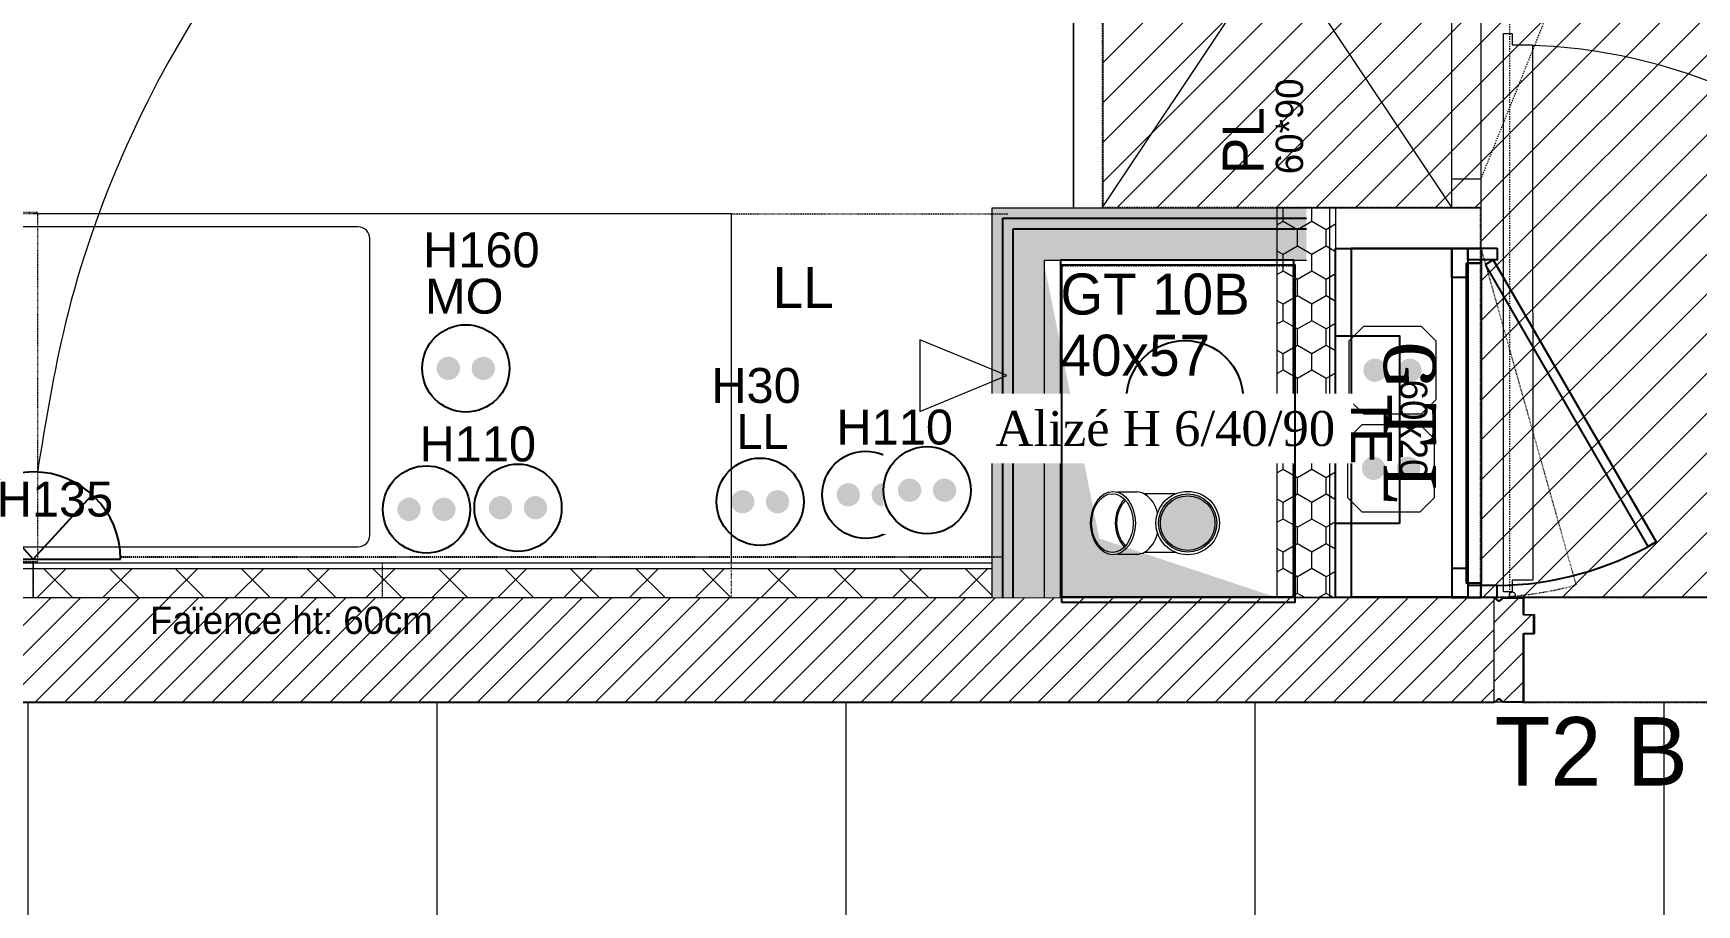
# Model space of a CAD drawing. Header units: centimetres. Extents: x 2191 to 12545, y -680 to 18662.
# Drawn here: x 8549.7 to 8835.6, y 9056.5 to 9206.3 of the extents above; entities that cross this region are included whole.
import ezdxf
from ezdxf.enums import TextEntityAlignment as Align

# ---------------------------------------------------------------- set-up
doc = ezdxf.new("R2010")
doc.units = ezdxf.units.CM
for name, pattern in [('ISO-03', [1.5, 0.6, -0.9]), ('Style de ligne -1', [0.41664, 0.20828, -0.20836]), ('Style de ligne -11', [0.347222, 0.20828, -0.138942]), ('Style de ligne -13', [0.147638, 0.098425, -0.049213]), ('Style de ligne -5', [0.20828, 0.069425, -0.138855]), ('VW-01', [0.41656, 0.20828, -0.20828])]:
    doc.linetypes.add(name, pattern=pattern)
for name, color, linetype in [('B faience', 252, 'Style de ligne -11'), ('B Faux plafonds', 252, 'Continuous'), ('B Faux plafonds_Hatch', 252, 'Continuous'), ('B GÈnÈral_Hatch', 252, 'Continuous'), ('B Général', 252, 'Continuous'), ('C ANNOTATIONS-prestations', 252, 'Continuous'), ('C ANNOTATIONS-prestations_Hatch', 252, 'Continuous'), ('C ANNOTATIONS-texte', 252, 'Continuous'), ('C ANNOTATIONS-textes-numérotation gaine', 252, 'ISO-03'), ('D SURFACES-shab', 252, 'Continuous'), ('F REMPLISSAGE-TE', 252, 'Continuous'), ('F REMPLISSAGE-TE_Hatch', 252, 'Continuous'), ('F REMPLISSAGE-vert clair', 252, 'Continuous'), ('F REMPLISSAGE-vert foncé', 252, 'Continuous'), ('prlm-EAU-CHU', 42, 'Continuous'), ('prlm-EAU-EUEV', 25, 'Continuous'), ('prlm-GT', 242, 'Continuous'), ('prlm-MOD-EL', 190, 'Continuous'), ('prlm-VMC', 93, 'Continuous')]:
    doc.layers.add(name, color=color, linetype=linetype)
for name, color, linetype, lineweight in [('F REMPLISSAGE-vert clair_Hatch', 7, 'Continuous', 5), ('F REMPLISSAGE-vert foncÈ_Hatch', 7, 'Continuous', 5), ('prlm-ELEC-CFO', 1, 'Continuous', 25)]:
    doc.layers.add(name, color=color, linetype=linetype, lineweight=lineweight)
doc.styles.add('Arial', font='arial.ttf')
doc.styles.add('Eurostile', font='Eurosti.TTF')
doc.styles.add('Eurostile (bold)', font='Eurostib.TTF')
doc.styles.add('Eurostile (italic)', font='Eurostib.TTF')
doc.styles.add('prlm-elec-cfo', font='comic.ttf', dxfattribs={"height": 12})
doc.styles.add('prlm-mod', font='cambriaz.ttf', dxfattribs={"height": 18})
doc.styles.add('prlm-vmc', font='pala.ttf', dxfattribs={"height": 14})
pattern_1 = [(90, (8877.6617, 9293.293), (-2.4603, 4.261364), [2.84091, -5.68182]), (210, (8877.6617, 9293.293), (-2.4603, -4.261364), [2.84091, -5.68182]), (150, (8872.741, 9296.134), (-4.9206, 9e-09), [2.84091, -5.68182])]

# ---------------------------------------------------------------- blocks, each defined once
blk = doc.blocks.new('Groupe-151-1')
at = {"layer": 'B Général', "color": 7, "linetype": 'VW-01', "lineweight": 5, "flags": 128}
blk.add_lwpolyline([(9357.34, 4357.31), (9397.26, 4357.31), (9397.26, 4300.32), (9357.34, 4300.32)], close=True, dxfattribs=at)
at = {"layer": 'C ANNOTATIONS-textes-numérotation gaine', "color": 7, "insert": (9357.34, 4356.01), "char_height": 7.059, "width": 56.9358, "attachment_point": 1, "line_spacing_factor": 0.894142, "style": 'Eurostile'}
blk.add_mtext('GT 10B\\P40x57', dxfattribs=at)
blk = doc.blocks.new('xi.cee1')
at = {"layer": 'prlm-EAU-CHU', "color": 0, "lineweight": 13}
for p, q in [((7.43, 5), (2.17, 5)), ((12.09, 5.34), (8.77, 5.34)), ((2.17, -5), (7.43, -5)), ((8.77, -5.34), (12.09, -5.34))]:
    blk.add_line(p, q, dxfattribs=at)
for radius in [5.45, 4.69]:
    blk.add_circle((0, 0), radius, dxfattribs=at)
for centre, radius, start, end in [((10.09, 0.78), 4.99, 122.4397, 169.5051), ((8.79, 2.49), 2.86, 90.508, 118.9381), ((6.35, 0), 5.87, 317.8112, 42.1667), ((6.14, 0), 6.3, 318.9248, 41.0752), ((10.09, -0.78), 4.99, 190.4949, 237.5603), ((8.79, -2.49), 2.86, 241.0619, 269.492)]:
    blk.add_arc(centre, radius, start, end, dxfattribs=at)
for centre, major_axis, ratio in [((12.84, 0), (0, -5.44), 0.708306), ((12.94, 0), (0, -5.05), 0.707331)]:
    blk.add_ellipse(centre, major_axis=major_axis, ratio=ratio, dxfattribs=at)
blk = doc.blocks.new('xi.eu')
at = {"layer": 'prlm-EAU-EUEV', "linetype": 'ByBlock', "lineweight": -2}
h = blk.add_hatch(color=0, dxfattribs=at)
edge = h.paths.add_edge_path()
edge.add_arc((0, 0), 5, 0, 360)
at = {"layer": 'prlm-EAU-EUEV', "color": 0, "linetype": 'ByBlock', "lineweight": 5}
blk.add_circle((0, 0), 5, dxfattribs=at)
blk = doc.blocks.new('xi.gtl')
at = {"layer": 'prlm-MOD-EL', "color": 0}
for points in [[(2.8, 22.99), (2.02, 24.35), (50.51, 52.34), (51.28, 50.98)], [(0, 25), (2.02, 25), (2.02, 20), (0, 20)], [(60, 25), (57.98, 25), (57.98, 20), (60, 20)], [(0, 20), (60, 20), (60, 0), (0, 0)]]:
    blk.add_lwpolyline(points, close=True, dxfattribs=at)
blk.add_arc((2.02, 24.35), 55.99, 0.6678, 30, dxfattribs=at)
at = {"layer": 'prlm-MOD-EL', "color": 0, "style": 'prlm-mod', "flags": 8}
blk.add_attdef('GTL', text='', height=9, dxfattribs=at).set_placement((30, 10), align=Align.MIDDLE_CENTER)
blk = doc.blocks.new('xi.be')
at = {"layer": 'prlm-VMC', "color": 0, "linetype": 'ByBlock', "lineweight": 5, "flags": 128}
blk.add_lwpolyline([(-6.17, -15), (6.17, -15), (0, 0)], close=True, dxfattribs=at)
at = {"layer": 'prlm-VMC', "color": 0, "linetype": 'ByBlock', "lineweight": 5}
blk.add_solid([(0, -1), (5.17, -14), (-5.17, -14), (0, -1)], dxfattribs=at)
blk = doc.blocks.new('xi.PCGTL')
at = {"layer": 'prlm-ELEC-CFO', "color": 0, "lineweight": 0}
blk.add_lwpolyline([(-7.5, -5), (-5, -7.5), (5, -7.5), (7.5, -5), (7.5, 5), (5, 7.5), (-5, 7.5), (-7.5, 5)], close=True, dxfattribs=at)
at = {"layer": 'prlm-ELEC-CFO', "color": 0, "linetype": 'ByBlock', "lineweight": 5, "const_width": 2}
for points in [[(-4, 0, 1), (-2, 0, 1)], [(2, 0, 1), (4, 0, 1)]]:
    blk.add_lwpolyline(points, format="xyb", close=True, dxfattribs=at)
blk = doc.blocks.new('xi.ECAP')
at = {"color": 0}
blk.add_wipeout([(-15, 0), (-10.13, 11.06), (0, 15), (10.13, 11.06), (15, 0)], dxfattribs=at).dxf.layer = 'prlm-ELEC-CFO'
at = {"layer": 'prlm-ELEC-CFO', "color": 0, "linetype": 'ByBlock', "lineweight": -2, "flags": 128}
blk.add_lwpolyline([(15, 0, 1), (-15, 0)], format="xyb", close=True, dxfattribs=at)
at = {"layer": 'prlm-ELEC-CFO', "color": 0}
blk.add_lwpolyline([(-10.13, 11.06), (0, 0), (10.13, 11.06)], dxfattribs=at)
blk = doc.blocks.new('xi.PCHT')
at = {"color": 0, "lineweight": 5}
blk.add_wipeout([(-7.5, -7.5), (7.5, -7.5), (7.5, 7.5), (-7.5, 7.5)], dxfattribs=at).dxf.layer = 'prlm-ELEC-CFO'
at = {"layer": 'prlm-ELEC-CFO', "color": 0, "linetype": 'ByBlock', "lineweight": 5, "const_width": 2}
for points in [[(-4, 0, 1), (-2, 0, 1)], [(2, 0, 1), (4, 0, 1)]]:
    blk.add_lwpolyline(points, format="xyb", close=True, dxfattribs=at)
at = {"layer": 'prlm-ELEC-CFO', "color": 0, "linetype": 'ByBlock', "lineweight": -2}
blk.add_circle((0, 0), 7.5, dxfattribs=at)
blk = doc.blocks.new('xi.LL')
at = {"color": 0, "lineweight": 5}
blk.add_wipeout([(-7.5, -7.5), (7.5, -7.5), (7.5, 7.5), (-7.5, 7.5)], dxfattribs=at).dxf.layer = 'prlm-ELEC-CFO'
at = {"layer": 'prlm-ELEC-CFO', "color": 0, "linetype": 'ByBlock', "lineweight": 5, "const_width": 2}
for points in [[(-4, 0, 1), (-2, 0, 1)], [(2, 0, 1), (4, 0, 1)]]:
    blk.add_lwpolyline(points, format="xyb", close=True, dxfattribs=at)
at = {"layer": 'prlm-ELEC-CFO', "color": 0, "linetype": 'ByBlock', "lineweight": -2}
blk.add_circle((0, 0), 7.5, dxfattribs=at)
blk = doc.blocks.new('PL 60.90')
at = {"layer": 'B Général', "color": 7, "linetype": 'Continuous', "lineweight": 5}
for p, q in [((-42.5, 42.83), (47.5, -17.27)), ((47.5, 42.73), (-42.5, -17.27))]:
    blk.add_line(p, q, dxfattribs=at)
at = {"layer": 'B Général', "color": 7, "linetype": 'Style de ligne -1', "lineweight": 5}
for p, q in [((-0.39, -37.19), (-37.5, -22.27)), ((5.39, -37.19), (42.5, -22.27))]:
    blk.add_line(p, q, dxfattribs=at)
at = {"layer": 'B Général', "color": 7, "linetype": 'Continuous', "lineweight": 5, "flags": 128}
for points in [[(47.5, -17.27), (47.5, 42.73), (-42.5, 42.73), (-42.5, -17.27)], [(-37.5, -17.27), (-37.5, -22.27), (-42.5, -22.27), (-42.5, -17.27)], [(47.5, -17.27), (47.5, -22.27), (42.5, -22.27), (42.5, -17.27)]]:
    blk.add_lwpolyline(points, close=True, dxfattribs=at)
at = {"layer": 'B Général', "color": 252, "linetype": 'Continuous', "lineweight": 5, "true_color": 0x888888, "flags": 128}
blk.add_lwpolyline([(42.5, -17.27), (42.5, -22.27), (-42.5, -22.27), (-42.5, -17.27)], close=True, dxfattribs=at)
at = {"layer": 'B Général', "color": 7, "linetype": 'Style de ligne -1', "lineweight": 5}
for centre, start, end in [((-37.5, -22.27), 338.1056, 0), ((42.5, -22.27), 180, 201.8944)]:
    blk.add_arc(centre, 40, start, end, dxfattribs=at)
at = {"layer": 'B Général', "color": 7, "insert": (-36.73, 22.1), "char_height": 7.059, "attachment_point": 1, "line_spacing_factor": 0.894142, "style": 'Eurostile'}
blk.add_mtext('PL', dxfattribs=at)
at = {"layer": 'C ANNOTATIONS-prestations', "insert": (-36.73, 10.61), "char_height": 4.706, "attachment_point": 4, "line_spacing_factor": 0.894142, "style": 'Eurostile'}
blk.add_mtext('60*90', dxfattribs=at)
blk = doc.blocks.new('Groupe-129-1')
at = {"layer": 'B Général', "flags": 128}
for points in [[(-31.46, -5.77), (-31.46, -0.77), (-28.96, -0.77), (-28.96, -3.27), (-26.46, -3.27), (-26.46, -5.77)], [(26.04, -0.77), (26.04, -3.27), (-28.96, -3.27), (-28.96, -0.77)], [(28.54, -5.77), (28.54, -0.77), (26.04, -0.77), (26.04, -3.27), (23.54, -3.27), (23.54, -5.77)]]:
    blk.add_lwpolyline(points, close=True, dxfattribs=at)
blk = doc.blocks.new('TE')
at = {"layer": 'B Général', "color": 7, "linetype": 'Style de ligne -5', "lineweight": 5}
blk.add_line((-31.46, -0.77), (26.39, 15.56), dxfattribs=at)
at = {"layer": 'B Général', "flags": 128}
blk.add_lwpolyline([(28.54, -5.77), (28.54, -25.77), (-31.46, -25.77), (-31.46, -5.77)], close=True, dxfattribs=at)
at = {"layer": 'B Général', "color": 7, "flags": 128}
blk.add_lwpolyline([(15.79, -14.77), (15.79, -25.77), (-16.46, -25.77), (-16.46, -14.77)], close=True, dxfattribs=at)
at = {"layer": 'B Général', "color": 7, "linetype": 'Style de ligne -5', "lineweight": 5}
blk.add_arc((-34.54, -0.77), 63.08, 359.9968, 14.9984, dxfattribs=at)
at = {"layer": 'B Général', "color": 7}
blk.add_blockref('Groupe-129-1', (0, 0), dxfattribs=at)
at = {"layer": 'B Général', "insert": (-0.34, -16.07), "char_height": 7.059, "width": 32.25, "attachment_point": 2, "line_spacing_factor": 0.894142, "style": 'Eurostile'}
blk.add_mtext('TE ', dxfattribs=at)
at = {"layer": 'C ANNOTATIONS-prestations', "insert": (-0.34, -14.77), "char_height": 4.706, "width": 32.25, "attachment_point": 8, "line_spacing_factor": 0.894142, "style": 'Eurostile'}
blk.add_mtext('60x20', dxfattribs=at)

msp = doc.modelspace()

# ---------------------------------------------------------------- hatches: boundary and pattern name
at = {"layer": 'B Faux plafonds_Hatch', "linetype": 'Continuous', "lineweight": 5, "true_color": 0xaaaaaa}
h = msp.add_hatch(dxfattribs=at)
h.set_pattern_fill('F_P__SOFFITE', color=253, style=0, pattern_type=2)
h.set_pattern_definition([(45, (8796.643, 9401.087), (-3.52778, 3.30729), [])])
h.paths.add_polyline_path([(8927.47, 9202.42), (9075.05, 9202.43), (9075.05, 9109.43), (8808.38, 9109.34), (8808.38, 9109.34), (8798.5, 9109.34), (8798.5, 9176.34), (8733.49, 9176.34), (8733.49, 9266.34), (8798.5, 9266.34), (8798.5, 9377.42), (8927.29, 9377.42)])
at = {"layer": 'B GÈnÈral_Hatch', "linetype": 'Continuous', "lineweight": 5}
h = msp.add_hatch(dxfattribs=at)
h.set_pattern_fill('PSE', angle=90, style=0, pattern_type=2)
h.set_pattern_definition(pattern_1)
h.paths.add_polyline_path([(8773.5, 9109.32), (8763.5, 9109.32), (8763.5, 9176.34), (8773.5, 9176.34)])
at = {"layer": 'B GÈnÈral_Hatch', "linetype": 'Continuous', "lineweight": 0, "true_color": 0xd6d6d6}
msp.add_hatch(color=254, dxfattribs=at).paths.add_polyline_path([(8723.51, 9109.32), (8763.51, 9109.32), (8732.91, 9119.48), (8723.5, 9166.34), (8723.51, 9159.32)])
at = {"layer": 'B GÈnÈral_Hatch', "linetype": 'Continuous', "lineweight": 5, "true_color": 0x808080}
h = msp.add_hatch(dxfattribs=at)
h.set_pattern_fill('02_ISOLANT', color=8, angle=-90.0006, style=0, pattern_type=2)
h.set_pattern_definition([(314.9994, (8796.643, 9400.867), (5.65692, 5.65679), []), (44.9994, (8796.643, 9400.867), (5.65679, -5.65692), [])])
h.paths.add_polyline_path([(8714.5, 9114.32), (8429.69, 9114.32), (8429.69, 9109.32), (8714.5, 9109.32)])
at = {"layer": 'B GÈnÈral_Hatch', "linetype": 'Continuous', "lineweight": 5}
h = msp.add_hatch(dxfattribs=at)
h.set_pattern_fill('50_BETON', style=0, pattern_type=2)
h.set_pattern_definition([(45, (-631.1073, 4809.0284), (2.4253472, -2.6458333), [])])
h.paths.add_polyline_path([(8420.69, 9109.3), (8420.69, 9091.3), (8800.79, 9091.32), (8800.79, 9109.32)])
h = msp.add_hatch(dxfattribs=at)
h.set_pattern_fill('50_BETON', style=0, pattern_type=2)
h.set_pattern_definition([(45, (0, 0), (2.4253472, -2.6458333), [])])
edge = h.paths.add_edge_path()
edge.add_line((8800.79, 9091.37), (8801.46, 9091.95))
edge.add_line((8801.46, 9091.95), (8801.47, 9091.96))
edge.add_arc((8801.6, 9091.81), 0.2, 48.9945, 131.0127, ccw=False)
edge.add_line((8801.73, 9091.96), (8801.74, 9091.95))
edge.add_line((8801.74, 9091.95), (8802.3, 9091.46))
edge.add_line((8802.3, 9091.46), (8802.3, 9091.46))
edge.add_arc((8802.33, 9091.5), 0.05, 228.9945, 270.0036)
edge.add_line((8802.33, 9091.45), (8802.33, 9091.45))
edge.add_line((8802.33, 9091.45), (8805.69, 9091.45))
edge.add_line((8805.69, 9091.45), (8805.7, 9091.45))
edge.add_arc((8805.7, 9091.5), 0.0435, 270.0036, 360.0036)
edge.add_line((8805.74, 9091.5), (8805.74, 9103.02))
edge.add_arc((8805.92, 9103.02), 0.174, 90.0036, 180.0036, ccw=False)
edge.add_line((8805.92, 9103.19), (8805.94, 9103.19))
edge.add_line((8805.94, 9103.19), (8807.49, 9103.19))
edge.add_line((8807.49, 9103.19), (8807.5, 9103.19))
edge.add_arc((8807.5, 9103.23), 0.0435, 270.0036, 360.0036)
edge.add_line((8807.54, 9103.23), (8807.54, 9106.28))
edge.add_arc((8807.5, 9106.28), 0.0435, 0.0036, 90.0036)
edge.add_line((8807.5, 9106.32), (8807.49, 9106.32))
edge.add_line((8807.49, 9106.32), (8805.94, 9106.32))
edge.add_line((8805.94, 9106.32), (8805.92, 9106.32))
edge.add_arc((8805.92, 9106.5), 0.174, 180.0036, 270.0036, ccw=False)
edge.add_line((8805.74, 9106.5), (8805.74, 9109.15))
edge.add_arc((8805.7, 9109.15), 0.0435, 0.0036, 90.0036)
edge.add_line((8805.7, 9109.19), (8805.69, 9109.19))
edge.add_line((8805.69, 9109.19), (8802.33, 9109.19))
edge.add_line((8802.33, 9109.19), (8802.33, 9109.19))
edge.add_arc((8802.33, 9109.14), 0.05, 90.0036, 131.0127)
edge.add_line((8802.3, 9109.18), (8802.3, 9109.18))
edge.add_line((8802.3, 9109.18), (8801.74, 9108.69))
edge.add_line((8801.74, 9108.69), (8801.73, 9108.69))
edge.add_arc((8801.6, 9108.84), 0.2, 233.1003, 311.0127, ccw=False)
edge.add_line((8801.48, 9108.68), (8801.47, 9108.69))
edge.add_line((8801.47, 9108.69), (8800.96, 9109.13))
edge.add_line((8800.96, 9109.13), (8800.96, 9109.13))
edge.add_line((8800.96, 9109.13), (8800.79, 9109.27))
edge.add_line((8800.79, 9109.27), (8800.79, 9091.37))
at = {"layer": 'C ANNOTATIONS-prestations_Hatch', "linetype": 'Continuous', "lineweight": 9, "true_color": 0x989898}
h = msp.add_hatch(dxfattribs=at)
h.set_pattern_fill('DALETTES TERRASSE 50X50', color=252, scale=1.406016, style=0, pattern_type=2)
h.set_pattern_definition([(0, (8900.25, 8961.325), (4e-15, -70.3008), []), (270, (8900.25, 8961.325), (70.3008, 0), [])])
h.paths.add_polyline_path([(8429.69, 9091.33), (8429.69, 7874.22), (8559.69, 7874.22), (8559.69, 8360.42), (8583.34, 8360.42), (8583.34, 8525.42), (8558.38, 8525.42), (8558.38, 8946.42), (9181.69, 8946.42), (9181.69, 8961.44), (10800.34, 8961.33), (10800.34, 9091.33)])
at = {"layer": 'F REMPLISSAGE-TE_Hatch', "linetype": 'Continuous', "lineweight": 5}
h = msp.add_hatch(dxfattribs=at)
h.set_pattern_fill('PSE', angle=90, style=0, pattern_type=2)
h.set_pattern_definition(pattern_1)
h.paths.add_polyline_path([(8763.5, 9109.32), (8772.5, 9109.32), (8772.5, 9176.34), (8763.5, 9176.34)])
h = msp.add_hatch(dxfattribs=at)
h.set_pattern_fill('PSE', angle=90, style=0, pattern_type=2)
h.set_pattern_definition(pattern_1)
h.paths.add_polyline_path([(8772.5, 9109.32), (8773.5, 9109.32), (8773.5, 9176.34), (8772.5, 9176.34)])

# ---------------------------------------------------------------- linework, layer by layer
at = {"layer": 'B faience'}
msp.add_line((8489.69, 9116.32), (8716.24, 9116.32), dxfattribs=at)
at = {"layer": 'B Faux plafonds', "linetype": 'VW-01', "flags": 128}
msp.add_lwpolyline([(8927.47, 9202.42), (9075.05, 9202.43), (9075.05, 9109.43), (8808.38, 9109.34), (8808.38, 9109.34), (8798.5, 9109.34), (8798.5, 9176.34), (8733.49, 9176.34), (8733.49, 9266.34), (8798.5, 9266.34), (8798.5, 9377.42), (8927.29, 9377.42)], close=True, dxfattribs=at)
at = {"layer": 'B GÈnÈral_Hatch', "color": 9, "linetype": 'Continuous', "true_color": 0xc0dcc0}
for points in [[(8723.5, 9109.24), (8714.5, 9109.24), (8723.51, 9167.34), (8714.51, 9176.34)], [(8723.51, 9167.34), (8714.51, 9176.34), (8768.5, 9167.34), (8768.5, 9176.34)]]:
    msp.add_solid(points, dxfattribs=at)
at = {"layer": 'B Général', "color": 7, "linetype": 'Continuous', "lineweight": 13}
for p, q in [((8728.49, 9266.34), (8728.49, 9176.34)), ((8733.49, 9266.34), (8733.49, 9176.34)), ((8714.5, 9115.32), (8714.51, 9176.34)), ((8714.51, 9176.34), (8728.49, 9176.34)), ((8733.49, 9176.34), (8768.5, 9176.34)), ((8773.5, 9176.34), (8763.5, 9176.34)), ((8763.5, 9109.32), (8763.5, 9176.34)), ((8773.5, 9109.32), (8773.5, 9169.34)), ((8723.5, 9109.24), (8723.51, 9167.34)), ((8723.51, 9167.34), (8768.5, 9167.34)), ((8429.69, 9115.32), (8714.5, 9115.32)), ((8429.69, 9109.32), (8714.5, 9109.32)), ((8714.5, 9109.24), (8714.5, 9109.32)), ((8773.5, 9109.32), (8763.5, 9109.32))]:
    msp.add_line(p, q, dxfattribs=at)
at = {"layer": 'B Général', "color": 7, "linetype": 'Continuous', "lineweight": 5}
for p, q in [((8728.49, 9266.34), (8728.49, 9176.34)), ((8733.49, 9266.34), (8733.49, 9176.34)), ((8802.39, 9110.32), (8802.37, 9206.32)), ((8802.37, 9206.32), (8803.87, 9206.32)), ((8803.87, 9206.32), (8803.87, 9204.32)), ((8803.87, 9204.32), (8807.37, 9204.32)), ((8807.37, 9204.32), (8807.39, 9112.32)), ((8669.69, 9175.32), (8549.69, 9175.32)), ((8773.5, 9176.34), (8773.5, 9169.34)), ((8798.5, 9176.34), (8773.5, 9176.34)), ((8798.5, 9176.34), (8798.5, 9169.34)), ((8605.52, 9173.05), (8494.52, 9173.05)), ((8607.52, 9120.05), (8607.52, 9171.05)), ((8798.5, 9169.34), (8773.5, 9169.34)), ((8621.96, 9167.78), (8621.96, 9167.78)), ((8638.44, 9161.12), (8638.44, 9161.12)), ((8429.69, 9115.32), (8714.5, 9115.32)), ((8429.69, 9114.32), (8714.5, 9114.32)), ((8807.39, 9112.32), (8803.89, 9112.32)), ((8803.89, 9112.32), (8803.89, 9110.32)), ((8429.69, 9109.32), (8714.5, 9109.32)), ((8438.69, 9109.3), (8800.79, 9109.32)), ((8800.79, 9091.32), (8800.79, 9109.32)), ((8803.89, 9110.32), (8802.39, 9110.32)), ((8420.69, 9091.3), (8800.79, 9091.32))]:
    msp.add_line(p, q, dxfattribs=at)
at = {"layer": 'B Général', "color": 7, "linetype": 'Style de ligne -13', "lineweight": 5}
for p, q in [((8549.69, 9175.32), (8489.69, 9175.32)), ((8550.49, 9175.55), (8490.49, 9175.55)), ((8669.69, 9175.32), (8717.24, 9175.32))]:
    msp.add_line(p, q, dxfattribs=at)
at = {"layer": 'B Général', "color": 7, "linetype": 'Continuous', "lineweight": 18}
for p, q in [((8438.69, 9109.3), (8800.79, 9109.32)), ((8420.69, 9091.3), (8800.79, 9091.32))]:
    msp.add_line(p, q, dxfattribs=at)
at = {"layer": 'B Général', "linetype": 'Style de ligne -13', "lineweight": 5}
for p, q in [((8805.69, 9109.32), (8899.09, 9109.33)), ((8805.69, 9091.32), (8899.09, 9091.33))]:
    msp.add_line(p, q, dxfattribs=at)
at = {"layer": 'B Général', "color": 154, "linetype": 'VW-01', "lineweight": 5, "true_color": 0x0053a6, "flags": 128}
msp.add_lwpolyline([(8923.49, 9109.43), (8803.49, 9109.43), (8803.49, 9329.43), (8923.49, 9329.43)], close=True, dxfattribs=at)
at = {"layer": 'B Général', "linetype": 'Continuous', "lineweight": 5, "flags": 128}
msp.add_lwpolyline([(8805.89, 9109.15), (8805.89, 9106.5, 0.414214), (8805.94, 9106.45), (8805.94, 9106.45), (8807.49, 9106.45), (8807.52, 9106.45, -0.414214), (8807.69, 9106.28), (8807.69, 9103.23, -0.414214), (8807.52, 9103.06), (8807.49, 9103.06), (8805.94, 9103.06), (8805.94, 9103.06, 0.414214), (8805.89, 9103.02), (8805.89, 9091.5, -0.414214), (8805.72, 9091.32), (8805.69, 9091.32), (8802.33, 9091.32), (8802.32, 9091.32, -0.18087), (8802.19, 9091.37), (8802.19, 9091.37), (8801.64, 9091.86), (8801.63, 9091.86, 0.373975), (8801.57, 9091.86), (8801.56, 9091.86), (8800.9, 9091.28), (8800.79, 9091.37), (8801.46, 9091.95), (8801.47, 9091.96, -0.373975), (8801.73, 9091.96), (8801.74, 9091.95), (8802.3, 9091.46), (8802.3, 9091.46, 0.18087), (8802.33, 9091.45), (8802.33, 9091.45), (8805.69, 9091.45), (8805.7, 9091.45, 0.414214), (8805.74, 9091.5), (8805.74, 9103.02, -0.414214), (8805.92, 9103.19), (8805.94, 9103.19), (8807.49, 9103.19), (8807.5, 9103.19, 0.414214), (8807.54, 9103.23), (8807.54, 9106.28, 0.414214), (8807.5, 9106.32), (8807.49, 9106.32), (8805.94, 9106.32), (8805.92, 9106.32, -0.414214), (8805.74, 9106.5), (8805.74, 9109.15, 0.414214), (8805.7, 9109.19), (8805.69, 9109.19), (8802.33, 9109.19), (8802.33, 9109.19, 0.18087), (8802.3, 9109.18), (8802.3, 9109.18), (8801.74, 9108.69), (8801.73, 9108.69, -0.353689), (8801.48, 9108.68), (8801.47, 9108.69), (8800.96, 9109.13), (8800.96, 9109.13), (8800.79, 9109.27), (8800.9, 9109.36), (8801.51, 9108.83, 0.385556), (8801.63, 9108.78), (8801.63, 9108.79), (8802.19, 9109.27), (8802.19, 9109.27, -0.18087), (8802.32, 9109.32), (8802.33, 9109.32), (8805.69, 9109.32), (8805.72, 9109.32, -0.414214)], format="xyb", close=True, dxfattribs=at)
at = {"layer": 'B Général', "linetype": 'Continuous', "lineweight": 5}
msp.add_circle((8803.89, 9109.82), 0.5, dxfattribs=at)
at = {"layer": 'B Général', "color": 7, "linetype": 'Continuous', "lineweight": 5}
for centre, radius, start, end in [((8803.89, 9109.82), 94.5, 358.7713, 90.0036), ((8605.52, 9171.05), 2, 0, 90), ((8605.52, 9120.05), 2, 270, 0)]:
    msp.add_arc(centre, radius, start, end, dxfattribs=at)
at = {"layer": 'C ANNOTATIONS-prestations', "color": 7, "linetype": 'Continuous', "lineweight": 5, "flags": 128}
msp.add_lwpolyline([(8429.69, 9091.33), (8429.69, 7874.22), (8559.69, 7874.22), (8559.69, 8360.42), (8583.34, 8360.42), (8583.34, 8525.42), (8558.38, 8525.42), (8558.38, 8946.42), (9181.69, 8946.42), (9181.69, 8961.44), (10800.34, 8961.33), (10800.34, 9091.33)], close=True, dxfattribs=at)
at = {"layer": 'D SURFACES-shab', "color": 1, "lineweight": 18, "true_color": 0xff0000, "flags": 128}
for points in [[(8429.69, 9115.32), (8714.5, 9115.32), (8714.5, 9176.34), (8728.49, 9176.34), (8728.49, 9206.35), (8728.49, 9206.35), (8728.49, 9271.34), (8793.5, 9271.34), (8793.5, 9692.42), (8429.69, 9692.42), (8429.69, 9301.42), (8429.69, 9301.42), (8429.69, 9235.32), (8429.69, 9235.32)], [(8798.5, 9176.34), (8798.5, 9109.4), (8927.38, 9109.33), (8927.38, 9377.42), (8798.5, 9377.42), (8798.5, 9266.34), (8733.49, 9266.34), (8733.49, 9176.34)]]:
    msp.add_lwpolyline(points, close=True, dxfattribs=at)
at = {"layer": 'F REMPLISSAGE-TE', "color": 7, "linetype": 'Continuous', "lineweight": 5}
msp.add_line((8772.5, 9109.32), (8772.5, 9176.34), dxfattribs=at)
at = {"layer": 'F REMPLISSAGE-vert clair'}
for p, q in [((8716.3, 9109.24), (8716.31, 9174.54)), ((8716.31, 9174.54), (8768.5, 9174.54)), ((8718.1, 9109.24), (8718.11, 9172.74)), ((8718.11, 9172.74), (8768.5, 9172.74))]:
    msp.add_line(p, q, dxfattribs=at)
at = {"layer": 'F REMPLISSAGE-vert clair', "color": 7, "linetype": 'Continuous', "lineweight": 13}
for p, q in [((8723.5, 9109.24), (8723.51, 9167.34)), ((8723.51, 9167.34), (8768.5, 9167.34))]:
    msp.add_line(p, q, dxfattribs=at)
at = {"layer": 'F REMPLISSAGE-vert clair_Hatch', "color": 9, "linetype": 'Continuous', "true_color": 0xc0dcc0}
for points in [[(8716.3, 9109.24), (8718.1, 9109.24), (8716.31, 9174.54), (8718.11, 9172.74)], [(8716.31, 9174.54), (8718.11, 9172.74), (8768.5, 9174.54), (8768.5, 9172.74)], [(8718.1, 9109.24), (8723.5, 9109.24), (8718.11, 9172.74), (8723.51, 9167.34)], [(8718.11, 9172.74), (8723.51, 9167.34), (8768.5, 9172.74), (8768.5, 9167.34)]]:
    msp.add_solid(points, dxfattribs=at)
at = {"layer": 'F REMPLISSAGE-vert foncÈ_Hatch', "color": 54, "linetype": 'Continuous', "true_color": 0x99aa00}
for points in [[(8714.5, 9109.24), (8716.3, 9109.24), (8714.51, 9176.34), (8716.31, 9174.54)], [(8714.51, 9176.34), (8716.31, 9174.54), (8768.5, 9176.34), (8768.5, 9174.54)]]:
    msp.add_solid(points, dxfattribs=at)
at = {"layer": 'F REMPLISSAGE-vert foncé', "color": 7, "linetype": 'Continuous', "lineweight": 13}
for p, q in [((8714.5, 9109.24), (8714.51, 9176.34)), ((8714.51, 9176.34), (8768.5, 9176.34))]:
    msp.add_line(p, q, dxfattribs=at)
at = {"layer": 'F REMPLISSAGE-vert foncé'}
for p, q in [((8716.3, 9109.24), (8716.31, 9174.54)), ((8716.31, 9174.54), (8768.5, 9174.54))]:
    msp.add_line(p, q, dxfattribs=at)
at = {"layer": 'prlm-GT'}
msp.add_lwpolyline([(8726.27, 9109.38), (8726.27, 9167.41), (8766.27, 9167.41), (8766.27, 9109.38)], close=True, dxfattribs=at)
at = {"layer": 'prlm-VMC'}
msp.add_lwpolyline([(8737.61, 9143.51), (8717.27, 9143.52)], dxfattribs=at)
msp.add_circle((8747.61, 9143.51), 10, dxfattribs=at)

# ---------------------------------------------------------------- block references
at = {"layer": 'B Général', "color": 7}
for name, p, rotation in [('PL 60.90', (8776.22, 9218.84), 90), ('TE', (8799.28, 9137.88), 270)]:
    msp.add_blockref(name, p, dxfattribs=dict(at, rotation=rotation))
at = {"layer": 'C ANNOTATIONS-textes-numérotation gaine', "color": 7}
msp.add_blockref('Groupe-151-1', (-631.11, 4809.03), dxfattribs=at)
at = {"layer": 'prlm-EAU-CHU', "rotation": 180}
msp.add_blockref('xi.cee1', (8748.1, 9122.14), dxfattribs=at)
at = {"layer": 'prlm-EAU-EUEV', "rotation": 90.80372397359896}
msp.add_blockref('xi.eu', (8748.1, 9122.14), dxfattribs=at)
at = {"layer": 'prlm-ELEC-CFO'}
for p in [(8783.29, 9148.41), (8783.04, 9131.55)]:
    msp.add_blockref('xi.PCGTL', p, dxfattribs=at)
at = {"layer": 'prlm-MOD-EL', "rotation": 270}
msp.add_blockref('xi.gtl', (8776.27, 9169.41), dxfattribs=at).add_auto_attribs({'GTL': 'G T L'})
at = {"layer": 'prlm-VMC', "color": 1, "rotation": 269.9906489130519}
msp.add_blockref('xi.be', (8717.04, 9147.49), dxfattribs=at)

# ---------------------------------------------------------------- texts
at = {"layer": 'B Général', "color": 7, "insert": (8682, 9162.62), "char_height": 7.059, "attachment_point": 5, "line_spacing_factor": 0.894142, "style": 'Eurostile'}
msp.add_mtext('LL', dxfattribs=at)
at = {"layer": 'C ANNOTATIONS-prestations', "insert": (8569.73, 9103.02), "char_height": 4.706, "attachment_point": 7, "line_spacing_factor": 0.894142, "style": 'Eurostile (italic)'}
msp.add_mtext('Faïence ht: 60cm', dxfattribs=at)
at = {"layer": 'C ANNOTATIONS-texte', "color": 7, "insert": (8842.82, 9088.79), "char_height": 11.765, "width": 186.2007, "attachment_point": 2, "line_spacing_factor": 0.894142, "style": 'Eurostile (bold)'}
msp.add_mtext('T2{\\fEurostile|b0|i0|c0|p0; }B {\\fEurostile|b0|i0|c0|p0;- S305}', dxfattribs=at)
at = {"layer": 'prlm-ELEC-CFO', "lineweight": 25, "style": 'Arial'}
for s, p in [('H160', (8616.68, 9166.1)), ('MO', (8617, 9158.14))]:
    msp.add_text(s, height=6, dxfattribs=at).set_placement(p)

# ---------------------------------------------------------------- next in the draw order: block references
at = {"layer": 'prlm-ELEC-CFO'}
for name, p in [('xi.PCHT', (8692.77, 9127.01)), ('xi.PCHT', (8617.27, 9124.49)), ('xi.LL', (8674.61, 9125.81)), ('xi.ECAP', (8549.69, 9115.94))]:
    msp.add_blockref(name, p, dxfattribs=at)

# ---------------------------------------------------------------- next in the draw order: linework, layer by layer
at = {"layer": 'B Général', "color": 7, "linetype": 'Style de ligne -13', "lineweight": 5}
for p, q in [((8550.49, 9115.55), (8550.49, 9175.55)), ((8489.69, 9115.32), (8549.69, 9115.32)), ((8490.49, 9115.55), (8550.49, 9115.55))]:
    msp.add_line(p, q, dxfattribs=at)
at = {"layer": 'B Général', "color": 7, "linetype": 'Continuous', "lineweight": 5}
for p, q in [((8494.52, 9118.05), (8605.52, 9118.05)), ((8549.69, 9115.32), (8669.69, 9115.32))]:
    msp.add_line(p, q, dxfattribs=at)
at = {"layer": 'B Général', "color": 7, "linetype": 'Style de ligne -13', "lineweight": 5, "flags": 128}
for points in [[(8489.69, 9115.32), (8489.69, 9109.32), (8549.69, 9109.32), (8549.69, 9115.32)], [(8549.69, 9115.32), (8549.69, 9109.32), (8609.69, 9109.32), (8609.69, 9115.32)]]:
    msp.add_lwpolyline(points, dxfattribs=at)
at = {"layer": 'B Général', "color": 7, "linetype": 'Style de ligne -5', "lineweight": 5, "flags": 128}
msp.add_lwpolyline([(8549.69, 9115.32), (8549.69, 9109.32), (8669.69, 9109.32), (8669.69, 9115.32)], dxfattribs=at)

# ---------------------------------------------------------------- next in the draw order: block references
at = {"layer": 'prlm-ELEC-CFO'}
for p in [(8703.31, 9127.79), (8633, 9124.78)]:
    msp.add_blockref('xi.PCHT', p, dxfattribs=at)

# ---------------------------------------------------------------- next in the draw order: texts
at = {"layer": 'prlm-ELEC-CFO', "lineweight": 25, "style": 'Arial'}
msp.add_text('H135', height=6, dxfattribs=at).set_placement((8543.39, 9123.26))
at = {"layer": 'prlm-ELEC-CFO', "lineweight": 20, "insert": (8675.01, 9137.87), "char_height": 6, "attachment_point": 5, "line_spacing_factor": 0.8, "style": 'prlm-elec-cfo', "bg_fill": 3, "box_fill_scale": 1.1, "bg_fill_color": 256, "bg_fill_transparency": 0}
msp.add_mtext('LL', dxfattribs=at)

# ---------------------------------------------------------------- next in the draw order: linework, layer by layer
at = {"layer": 'B Général', "color": 7, "linetype": 'Continuous', "lineweight": 5}
msp.add_line((8669.69, 9115.32), (8669.69, 9175.32), dxfattribs=at)
at = {"layer": 'prlm-ELEC-CFO', "lineweight": 13}
msp.add_spline([(8687.19, 9290.6), (8626.59, 9261.33), (8555.24, 9156.57), (8550.41, 9130.92)], degree=3, dxfattribs=at)

# ---------------------------------------------------------------- next in the draw order: texts
at = {"layer": 'prlm-ELEC-CFO', "lineweight": 25, "style": 'Arial'}
for s, p in [('H30', (8666.22, 9142.8)), ('H110', (8687.73, 9135.64)), ('H110', (8616.07, 9132.75))]:
    msp.add_text(s, height=6, dxfattribs=at).set_placement(p)
at = {"layer": 'prlm-VMC', "ltscale": 25, "insert": (8744.25, 9138.35), "char_height": 6, "width": 58.6147, "attachment_point": 5, "line_spacing_factor": 0.8, "style": 'prlm-vmc', "bg_fill": 2}
msp.add_mtext('Alizé H 6/40/90', dxfattribs=at)

# ---------------------------------------------------------------- next in the draw order: linework, layer by layer
at = {"layer": 'prlm-GT'}
msp.add_lwpolyline([(8726.49, 9108.5), (8726.49, 9166.53), (8766.49, 9166.53), (8766.49, 9108.5)], close=True, dxfattribs=at)

# ---------------------------------------------------------------- next in the draw order: block references
at = {"layer": 'prlm-ELEC-CFO'}
msp.add_blockref('xi.PCHT', (8624.03, 9148.73), dxfattribs=at)

doc.saveas('drawing.dxf')
